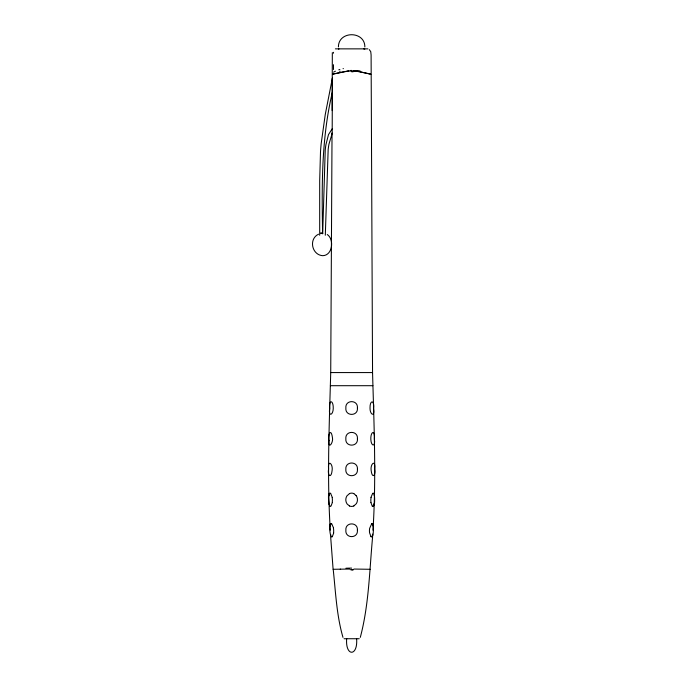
<?xml version="1.0" encoding="UTF-8"?>
<svg xmlns="http://www.w3.org/2000/svg" width="687" height="687" viewBox="0 0 687 687"><rect width="100%" height="100%" fill="white"/><g stroke="black" fill="none" stroke-linecap="round" stroke-linejoin="round"><path stroke-width="1.03" d="M322.521 229.853L322.521 232.249M328.575 469.075C327.364 475.696 331.203 479.037 332.113 470.458C333.178 463.837 327.57 459.002 328.575 468.843M332.19 133.244L332.379 78.232M330.292 530.175C326.952 477.68 329.262 425.09 330.722 372.569L332.036 133.029M332.165 110.598L332.319 52.59M356.596 638.481C358.15 656.824 345.123 656.824 346.677 638.481M330.164 526.311L330.516 523.941M329.674 408.713C328.283 416.889 333.075 415.36 333.247 408.482C333.47 399.834 328.764 399.276 329.683 408.482M329.004 495.859L329.356 493.635A5.11 1.589 77.3 0 1 330.705 493.489M372.981 530.175C376.321 477.68 374.011 425.09 372.552 372.569L371.1 54.977L370.748 51.662L369.297 49.627M322.692 233.64L325.226 150.11A64.26 64.26 0 0 1 325.38 148.684L325.621 146.795A88.022 88.022 0 0 1 325.973 144.493L328.498 134.592L332.207 128.804M372.603 536.899C369.477 570.382 368.962 604.715 360.306 637.364M338.416 46.939C338.373 30.666 364.9 30.666 364.857 46.939M322.675 233.795L322.675 233.795A2.155 2.155 0 0 0 322.675 233.297L320.614 233.125L321.439 233.091M333.401 53.225L333.538 52.306M374.054 503.631L373.565 505.967M372.689 534.091L372.079 536.599M333.745 532.897L332.319 536.599M332.405 502.446L331.048 505.967A5.092 1.511 -80.8 0 1 329.743 505.855M332.336 92.419C321.628 137.331 321.748 183.652 322.521 229.535M332.379 78.146L325.277 114.403L321.181 143.617A208.075 208.075 0 0 0 320.503 151.767L319.695 180.698L319.695 235.255M370.946 497.448L372.56 493.635M325.303 235.246L328.163 149.68A61.091 61.091 0 0 1 328.463 147.224L328.575 146.468A94.883 94.883 0 0 1 328.961 144.133L332.19 133.441M371.624 523.941L369.649 528.346A7.523 3.942 -85.9 0 0 369.597 532.854L370.954 536.599M318.579 234.19C308.454 238.878 311.786 254.989 322.753 255.684C332.671 255.444 334.406 239.282 327.261 234.525M353.814 505.967L356.364 503.631A7.265 7.171 89.3 0 0 356.124 495.542M349.443 493.635L346.952 495.859A7.265 7.171 66.2 0 0 347.107 503.975L349.468 505.967M332.422 74.265L333.358 73.973M332.585 74.213L347.983 71.096M333.513 73.921L345.57 71.388M338.459 49.103L339.009 48.983M346.248 71.302L348.446 71.044M348.094 71.079L348.91 71.001M348.567 71.036L350.327 70.898M350.413 70.898L351.461 70.864M340.58 569.179L333.109 569.291L330.67 536.899M333.195 569.291C335.642 591.825 336.57 615.346 342.968 637.364M340.22 569.188L349.4 569.051M330.722 372.569L372.552 372.569M335.376 48.863L367.897 48.863M330.395 385.699L372.878 385.699M344.05 638.73L359.224 638.73M351.641 70.864L353.728 70.95M353.882 569.051L370.173 569.291M353.376 70.924L355.05 71.07M353.848 70.959L357.48 71.354M355.17 71.079L358.374 71.482M357.927 71.414L369.597 73.87M358.812 71.542L370.808 74.248M363.741 48.889L364.814 49.103M370.199 74.05L370.697 74.213M322.495 233.022L322.529 233.03A3.152 3.152 0 0 0 322.529 232.61L322.529 232.558M353.831 493.635L356.115 495.542M331.795 524.087L333.538 527.899M330.713 493.635L332.328 497.448M372.225 505.967L370.868 502.446M331.194 536.599L330.627 534.426M329.708 505.967L329.253 503.966M373.917 493.635L374.26 495.542M372.835 524.087L373.101 526.002M373.591 408.482C374.776 400.281 369.864 399.319 370.01 408.026C369.864 414.725 374.99 417.524 373.599 408.713M374.389 438.984C375.291 429.306 370.422 431.359 370.825 439.448C371.178 446.816 375.712 446.945 374.389 439.216M333.453 64.707L333.496 69.524M374.698 468.843C375.72 458.899 370.121 463.862 371.16 470.458C372.071 479.037 375.909 475.696 374.698 469.075M345.913 568.235A18.42 2.43 0 0 1 351.624 568.115M350.121 569.678A18.266 1.331 -0.2 0 1 353.17 569.66M351.624 569.944A18.42 0.593 0.6 0 1 353.066 569.961M353.805 505.958A5.092 4.989 0 0 1 349.468 505.958M349.434 493.618A5.11 4.998 -2.4 0 1 353.848 493.609M372.062 536.538A4.989 1.554 81.1 0 1 370.954 536.702M373.221 525.375A7.325 1.056 -88.6 0 1 372.861 535.86M371.633 523.82A5.049 1.468 -75.3 0 1 372.775 524.215M370.98 502.369A7.437 3.727 -87.6 0 1 371.083 497.543M373.548 505.898A5.092 1.597 80.7 0 1 372.225 506.113M374.355 494.992A7.265 1.142 89.9 0 1 374.278 505.194M372.569 493.532A5.11 1.503 -77.4 0 1 373.874 493.747M330.559 535.216A7.325 1.151 84.5 0 1 329.751 524.241M332.319 536.676A4.989 1.494 -81.2 0 1 331.22 536.513M333.393 528.002A7.505 3.813 86.9 0 1 333.556 532.777M330.541 524.009A5.049 1.554 75.2 0 1 331.778 523.923M329.167 504.619A7.265 1.202 86.2 0 1 328.661 494.09M332.182 497.543A7.437 3.684 88.7 0 1 332.225 502.317M351.632 71.766A15.775 8.081 0.5 0 1 353.092 71.809M350.585 70.46A15.423 9.627 0 0 1 351.632 70.435M355.952 71.147A18.532 0.927 10.4 0 1 358.502 71.654M357.18 70.546A18.188 2.911 4.1 0 1 360.1 70.959M338.785 69.808A18.188 5.23 -2.5 0 1 339.85 69.473M343.045 68.683A18.188 5.23 -2.5 0 1 343.406 68.614M333.624 72.212A18.532 2.774 -4.5 0 1 335.462 71.216M340.177 71.259A17.802 0.644 -11.7 0 1 339.618 71.354M328.875 440.59C328.223 450.097 333.487 442.505 332.465 437.825C331.091 427.451 327.716 434.536 328.875 440.59M357.429 469.307C358.322 477.808 344.951 477.808 345.844 469.307C345.054 460.917 358.219 460.917 357.429 469.307M357.429 438.753C358.313 447.246 344.96 447.246 345.844 438.753C345.02 430.294 358.253 430.294 357.429 438.753M357.403 530.175C358.322 538.754 344.96 538.754 345.87 530.175C345.054 521.811 358.219 521.811 357.403 530.175M357.42 408.026C358.305 416.502 344.977 416.502 345.862 408.026C345.011 399.525 358.27 399.525 357.42 408.026"/></g></svg>
